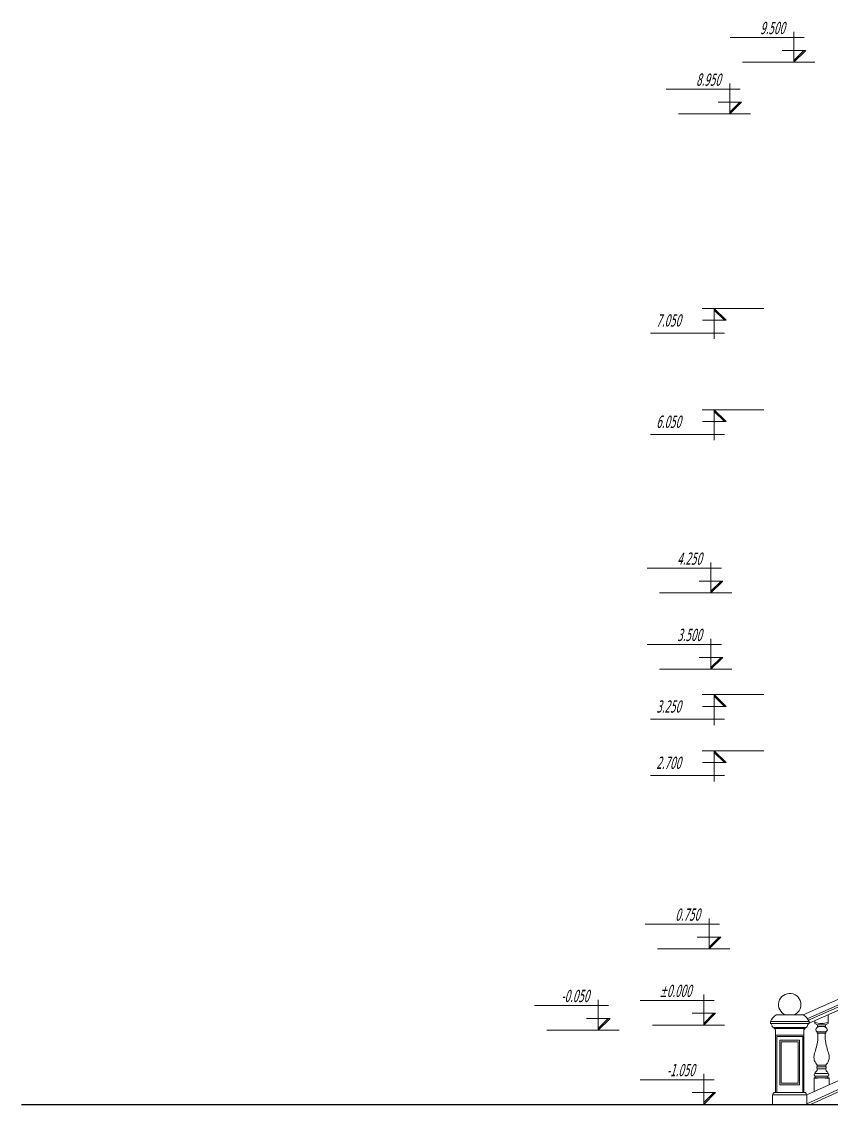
# Model space of a CAD drawing. Header units: millimetres. Extents: x 574812 to 785403, y 231698 to 285481.
# Drawn here: x 704255 to 712217, y 269263 to 279909 of the extents above; entities that cross this region are included whole.
import ezdxf

# ---------------------------------------------------------------- set-up
doc = ezdxf.new("R2010")
doc.units = ezdxf.units.MM
for name, color, linetype, lineweight in [('WALL-outdoor', 14, 'Continuous', 30), ('Баллюстрада', 7, 'Continuous', 5), ('ОТМЕТКИ', 240, 'Continuous', 5)]:
    doc.layers.add(name, color=color, linetype=linetype, lineweight=lineweight)
doc.styles.get("Standard").update_dxf_attribs({"font": 'TAHOMA.TTF', "width": 0.6, "oblique": 15, "height": 220})

msp = doc.modelspace()

# ---------------------------------------------------------------- linework, layer by layer
at = {"layer": 'WALL-outdoor', "lineweight": 9}
for p, q in [((712975.8, 270604.7), (711940.8, 270141.9)), ((712984.9, 270553.1), (711984.6, 270106.4)), ((713005.8, 270541.6), (711993.2, 270089.3)), ((712975.8, 270496.9), (711997.3, 270059.8)), ((711940.8, 270141.9), (711673.7, 270141.9)), ((711765.8, 270141.9), (711848.7, 270141.9)), ((712186.1, 270057.3), (712186.1, 270144.2)), ((711997.3, 270077.8), (711617.3, 270077.8)), ((711617.3, 270077.8), (711617.3, 270056.2)), ((711997.3, 270056.8), (711617.3, 270056.8)), ((711959.9, 270017.4), (711654.6, 270017.4)), ((711654.6, 270017.4), (711654.6, 270008.7)), ((711959.9, 270008.7), (711654.6, 270008.7)), ((711667.3, 269378.1), (711667.3, 269994.7)), ((711947.3, 269378.1), (711947.3, 269994.7)), ((711959.9, 270017.4), (711959.9, 270008.7)), ((711997.3, 270077.8), (711997.3, 270056.2)), ((712054.1, 270057.3), (712054.1, 270085.2)), ((712120.1, 270044.3), (712080.1, 270044.3)), ((712080.1, 270044.3), (712080.1, 270029.3)), ((712120.1, 270044.3), (712080.1, 270044.3)), ((712080.1, 270029.3), (712120.1, 270029.3)), ((712080.1, 270029.3), (712120.1, 270029.3)), ((712120.1, 270044.3), (712160.1, 270044.3)), ((712120.1, 270044.3), (712160.1, 270044.3)), ((712160.1, 270029.3), (712120.1, 270029.3)), ((712160.1, 270029.3), (712120.1, 270029.3)), ((712160.1, 270044.3), (712160.1, 270029.3)), ((711667.3, 269378.1), (711667.3, 269944.7)), ((711947.3, 269944.7), (711667.3, 269944.7)), ((711679.3, 269930.6), (711935.3, 269930.6)), ((711679.3, 269378.1), (711679.3, 269930.6)), ((711709.5, 269456), (711709.5, 269893.1)), ((711905, 269893.1), (711709.5, 269893.1)), ((711905, 269456), (711905, 269893.1)), ((711935.3, 269378.1), (711935.3, 269930.6)), ((712120.1, 269977.3), (712077.1, 269977.3)), ((712077.1, 269962.3), (712077.1, 269977.3)), ((712077.1, 269962.3), (712120.1, 269962.3)), ((712120.1, 269977.3), (712163.1, 269977.3)), ((712163.1, 269962.3), (712120.1, 269962.3)), ((712163.1, 269962.3), (712163.1, 269977.3)), ((711890.9, 269879), (711723.6, 269879)), ((711723.6, 269470.1), (711723.6, 269879)), ((711890.9, 269470.1), (711890.9, 269879)), ((713007.2, 269823.8), (711975.3, 269355.9)), ((713007.2, 269737), (711975.3, 269269.1)), ((713007.2, 269714), (712012.9, 269263.1)), ((712057.1, 269577.3), (712057.1, 269567.3)), ((712057.1, 269567.3), (712120.1, 269567.3)), ((712120.1, 269647.3), (712078.1, 269647.3)), ((712078.1, 269647.3), (712078.1, 269632.3)), ((712078.1, 269632.3), (712120.1, 269632.3)), ((712078.1, 269612.3), (712120.1, 269612.3)), ((712120.1, 269647.3), (712162.1, 269647.3)), ((712162.1, 269632.3), (712120.1, 269632.3)), ((712162.1, 269612.3), (712120.1, 269612.3)), ((712183.1, 269567.3), (712120.1, 269567.3)), ((712162.1, 269647.3), (712162.1, 269632.3)), ((712183.1, 269577.3), (712183.1, 269567.3)), ((711890.9, 269470.1), (711723.6, 269470.1)), ((712046.1, 269388), (712046.1, 269524.3)), ((712057.1, 269539.3), (712120.1, 269539.3)), ((712057.1, 269539.3), (712057.1, 269525.3)), ((712057.1, 269525.3), (712120.1, 269525.3)), ((712183.1, 269539.3), (712120.1, 269539.3)), ((712183.1, 269525.3), (712120.1, 269525.3)), ((712183.1, 269539.3), (712183.1, 269525.3)), ((712194.1, 269524.3), (712194.1, 269460)), ((711639.3, 269357.6), (711975.3, 269357.6)), ((711639.3, 269263.1), (711639.3, 269357.6)), ((711961.4, 269378.1), (711653.9, 269378.1)), ((711905, 269456), (711709.5, 269456)), ((711975.3, 269263.1), (711975.3, 269357.6))]:
    msp.add_line(p, q, dxfattribs=at)
for centre, radius, start, end in [((711807.3, 270243.8), 110, 0, 247.87356), ((711807.3, 270243.8), 110, 292.12644, 0), ((711746.9, 270020.6), 141.6, 121.1151, 156.2023), ((711867.7, 270020.6), 141.6, 23.7977, 58.8849), ((711654.9, 270038.3), 21, 185.16869, 269.04247), ((711959.6, 270038.3), 21, 270.95753, 354.83131), ((712084.4, 269997.3), 21.3, 110.01596, 249.98404), ((712084.4, 269997.3), 21.3, 110.01596, 249.98404), ((712155.8, 269997.3), 21.3, 290.01596, 69.98404), ((712155.8, 269997.3), 21.3, 290.01596, 69.98404), ((712063.5, 269553.3), 15.4, 114.52955, 245.47045), ((712176.7, 269553.3), 15.4, 294.52955, 65.47045)]:
    msp.add_arc(centre, radius, start, end, dxfattribs=at)
for centre, major_axis, start_param, end_param in [((711611.7, 270034.3), (0, 22.9), -1.4765837, -0.2514113), ((711652.7, 269993.9), (0, 14.9), -1.521299, -0.1294547), ((711662.9, 269358.7), (0, 21.5), 0.4395213, 1.6216418)]:
    msp.add_ellipse(centre, major_axis=major_axis, ratio=0.9765411, start_param=start_param, end_param=end_param, dxfattribs=at)
at = {"layer": 'WALL-outdoor', "lineweight": 9, "extrusion": (0, 0, -1)}
for centre, major_axis, start_param, end_param in [((711961.8, 269993.9), (0, 14.9), -1.521299, -0.1294547), ((712002.8, 270034.3), (0, 22.9), -1.4765837, -0.2514113), ((711952.5, 269358.7), (0, 21.5), 0.4395213, 1.6216418)]:
    msp.add_ellipse(centre, major_axis=major_axis, ratio=0.9765411, start_param=start_param, end_param=end_param, dxfattribs=at)
at = {"layer": 'WALL-outdoor', "lineweight": 9}
for points in [[(712054.1, 270069.3), (712076.1, 270063.3), (712098.1, 270057.3), (712120.1, 270057.3)], [(712054.1, 270057.3), (712062.6, 270052.5), (712071.1, 270047.7), (712080.1, 270044.3)], [(712186.1, 270069.3), (712164.1, 270063.3), (712142.1, 270057.3), (712120.1, 270057.3)], [(712186.1, 270057.3), (712177.6, 270052.5), (712169.1, 270047.7), (712160.1, 270044.3)]]:
    msp.add_open_spline(points, degree=3, dxfattribs=at)
for points in [[(712080.1, 270029.3), (712086.1, 270024.3), (712077.1, 270017.3)], [(712080.1, 270029.3), (712086.1, 270024.3), (712077.1, 270017.3)], [(712160.1, 270029.3), (712154.1, 270024.3), (712163.1, 270017.3)], [(712160.1, 270029.3), (712154.1, 270024.3), (712163.1, 270017.3)], [(712083.1, 269959.3), (712083.1, 269942.3), (712083.1, 269902.3), (712077.1, 269862.3), (712060.1, 269792.3), (712046.1, 269742.3), (712046.1, 269712.3), (712051.1, 269692.3), (712078.1, 269647.3)], [(712157.1, 269959.3), (712157.1, 269942.3), (712157.1, 269902.3), (712163.1, 269862.3), (712180.1, 269792.3), (712194.1, 269742.3), (712194.1, 269712.3), (712189.1, 269692.3), (712162.1, 269647.3)], [(712078.1, 269612.3), (712076.1, 269597.3), (712057.1, 269577.3)], [(712078.1, 269612.3), (712074.1, 269622.3), (712078.1, 269632.3)], [(712162.1, 269612.3), (712166.1, 269622.3), (712162.1, 269632.3)], [(712162.1, 269612.3), (712164.1, 269597.3), (712183.1, 269577.3)]]:
    msp.add_spline(points, degree=3, dxfattribs=at)
for points, knots in [([(712046.1, 269524.3), (712049.8, 269524.7), (712053.4, 269525.1), (712057.1, 269525.3), (712057.2, 269525.3)], [0, 0, 0, 0, 1.1045361, 1.1099679, 1.1099679, 1.1099679, 1.1099679]), ([(712046.1, 269516.3), (712070.8, 269520.3), (712095.4, 269524.3), (712120.1, 269524.3), (712120.1, 269524.3)], [0, 0, 0, 0, 7.4431176, 7.4431177, 7.4431177, 7.4431177, 7.4431177]), ([(712194.1, 269516.3), (712169.4, 269520.3), (712144.8, 269524.3), (712120.1, 269524.3), (712120.1, 269524.3)], [0, 0, 0, 0, 7.4431176, 7.4431177, 7.4431177, 7.4431177, 7.4431177]), ([(712194.1, 269524.3), (712190.4, 269524.7), (712186.8, 269525.1), (712183.1, 269525.3), (712183, 269525.3)], [0, 0, 0, 0, 1.1045361, 1.1099679, 1.1099679, 1.1099679, 1.1099679])]:
    msp.add_open_spline(points, degree=3, knots=knots, dxfattribs=at)
at = {"layer": 'Баллюстрада', "lineweight": 30}
msp.add_line((704255.3, 269263.1), (742255.3, 269263.1), dxfattribs=at)
at = {"layer": 'ОТМЕТКИ', "linetype": 'ByBlock', "ltscale": 10}
for p, q in [((711848.5, 279810.3), (711848.5, 279510.5)), ((711950.6, 279752), (711221.6, 279752)), ((711964.5, 279626.4), (711732.6, 279626.4)), ((711848.5, 279510.5), (711964.5, 279626.4)), ((711848.5, 279527.4), (711947.5, 279626.4)), ((711343.1, 279510.5), (712052.6, 279510.5)), ((711829.8, 279510.5), (711633.5, 279510.5)), ((711218.6, 279302.4), (711218.6, 279002.6)), ((711320.7, 279244.1), (710591.7, 279244.1)), ((711334.6, 279118.5), (711102.7, 279118.5)), ((711218.6, 279002.6), (711334.6, 279118.5)), ((711218.6, 279019.5), (711317.6, 279118.5)), ((710713.2, 279002.6), (711422.7, 279002.6)), ((711199.9, 279002.6), (711003.6, 279002.6)), ((711552.2, 277088.9), (710944.9, 277088.9)), ((711065.6, 276789.1), (711065.6, 277088.9)), ((711065.6, 277088.9), (711181.5, 276973)), ((711065.6, 277071.9), (711164.6, 276973)), ((711181.5, 276973), (710949.6, 276973)), ((711167.6, 276847.4), (710438.7, 276847.4)), ((711552.2, 276092.4), (710944.9, 276092.4)), ((711065.6, 275792.5), (711065.6, 276092.4)), ((711065.6, 276092.4), (711181.5, 275976.4)), ((711065.6, 276075.4), (711164.6, 275976.4)), ((711181.5, 275976.4), (710949.6, 275976.4)), ((711167.6, 275850.9), (710438.7, 275850.9)), ((711032.8, 274592.2), (711032.8, 274292.4)), ((711134.9, 274533.9), (710405.9, 274533.9)), ((711148.7, 274408.3), (710916.9, 274408.3)), ((711032.8, 274292.4), (711148.7, 274408.3)), ((711032.8, 274309.3), (711131.8, 274408.3)), ((710527.4, 274292.4), (711236.8, 274292.4)), ((711014.1, 274292.4), (710817.8, 274292.4)), ((711032.8, 273842.2), (711032.8, 273542.4)), ((711134.9, 273783.9), (710405.9, 273783.9)), ((711148.7, 273658.3), (710916.9, 273658.3)), ((711032.8, 273542.4), (711148.7, 273658.3)), ((711032.8, 273559.4), (711131.8, 273658.3)), ((710527.4, 273542.4), (711236.8, 273542.4)), ((711014.1, 273542.4), (710817.8, 273542.4)), ((711552.2, 273292.4), (710944.9, 273292.4)), ((711065.6, 272992.5), (711065.6, 273292.4)), ((711065.6, 273292.4), (711181.5, 273176.4)), ((711065.6, 273275.4), (711164.6, 273176.4)), ((711181.5, 273176.4), (710949.6, 273176.4)), ((711167.6, 273050.9), (710438.7, 273050.9)), ((711552.2, 272739), (710944.9, 272739)), ((711065.6, 272439.2), (711065.6, 272739)), ((711065.6, 272739), (711181.5, 272623.1)), ((711065.6, 272722.1), (711164.6, 272623.1)), ((711181.5, 272623.1), (710949.6, 272623.1)), ((711167.6, 272497.5), (710438.7, 272497.5)), ((711014.1, 271092.2), (711014.1, 270792.4)), ((711116.1, 271033.9), (710387.2, 271033.9)), ((711130, 270908.3), (710898.1, 270908.3)), ((711014.1, 270792.4), (711130, 270908.3)), ((711014.1, 270809.3), (711113, 270908.3)), ((710508.7, 270792.4), (711218.1, 270792.4)), ((710995.3, 270792.4), (710799, 270792.4)), ((710962.8, 270342.2), (710962.8, 270042.4)), ((710026.8, 270233.9), (709297.8, 270233.9)), ((709924.7, 270292.2), (709924.7, 269992.4)), ((711064.9, 270283.9), (710335.9, 270283.9)), ((710040.7, 270108.3), (709808.8, 270108.3)), ((709924.7, 269992.4), (710040.7, 270108.3)), ((709924.7, 270009.4), (710023.7, 270108.3)), ((711078.7, 270158.3), (710846.9, 270158.3)), ((710962.8, 270042.4), (711078.7, 270158.3)), ((710962.8, 270059.4), (711061.8, 270158.3)), ((709419.3, 269992.4), (710128.8, 269992.4)), ((709906, 269992.4), (709709.7, 269992.4)), ((710457.4, 270042.4), (711166.8, 270042.4)), ((710944.1, 270042.4), (710747.8, 270042.4)), ((711064.9, 269504.6), (710335.9, 269504.6)), ((710962.8, 269563), (710962.8, 269263.1)), ((711078.7, 269379.1), (710846.9, 269379.1)), ((710962.8, 269263.1), (711078.7, 269379.1)), ((710962.8, 269280.1), (711061.8, 269379.1)), ((710457.4, 269263.1), (711166.8, 269263.1)), ((710944.1, 269263.1), (710747.8, 269263.1))]:
    msp.add_line(p, q, dxfattribs=at)

# ---------------------------------------------------------------- texts
at = {"layer": 'ОТМЕТКИ', "linetype": 'ByBlock', "ltscale": 10, "char_height": 120, "width": 582}
for s, insert, attachment_point in [('9.500', (711759.3, 279907.3), 3), ('8.950', (711129.4, 279399.4), 3), ('7.0{\\fTahoma|b0|i0|c204|p34;5}0', (710494.6, 277031.8), 1), ('6.050', (710494.6, 276035.2), 1), ('4.250', (710943.5, 274689.2), 3), ('3.500', (710943.5, 273939.2), 3), ('3.2{\\fTahoma|b0|i0|c204|p34;5}0', (710494.6, 273235.2), 1), ('2.700', (710494.6, 272681.9), 1), ('0.750', (710924.8, 271189.2), 3), ('±0.000', (710527.2, 270439.2), 1), ('-0.{\\fTahoma|b0|i0|c204|p34;05}0', (709835.5, 270389.2), 3), ('-1.050', (710873.5, 269659.9), 3)]:
    msp.add_mtext(s, dxfattribs=dict(at, insert=insert, attachment_point=attachment_point))

doc.saveas('drawing.dxf')
